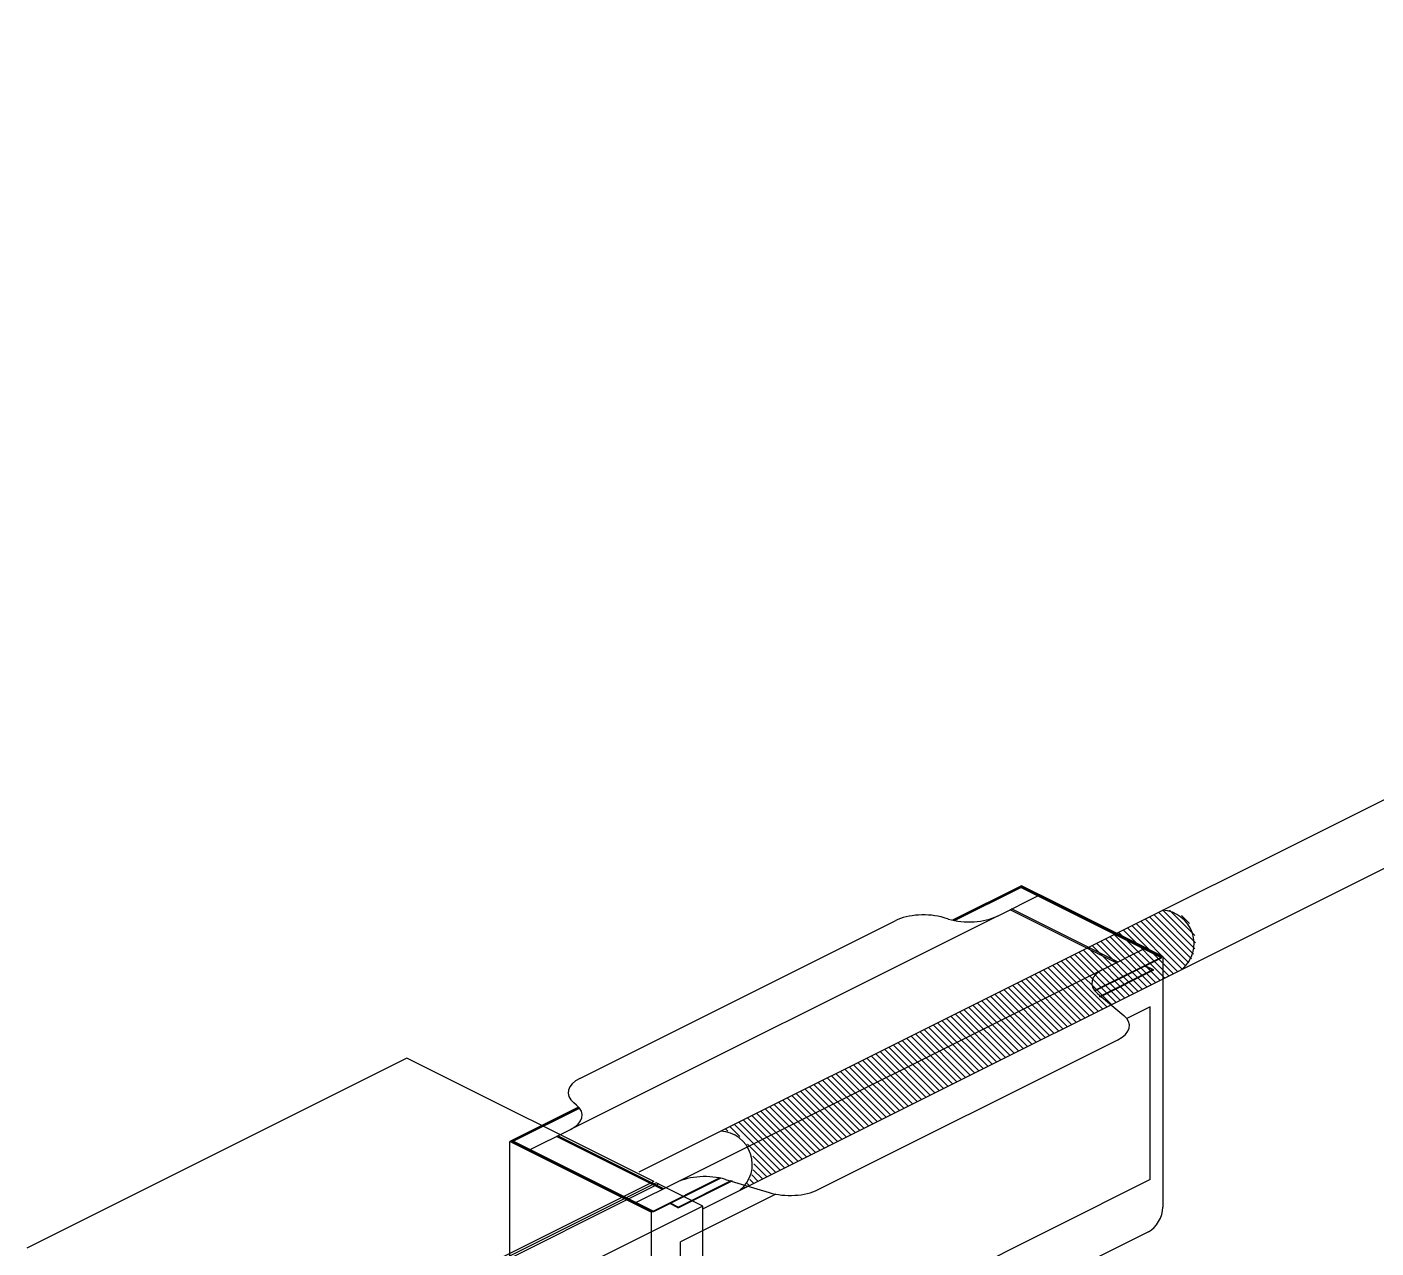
# Model space of a CAD drawing. Header units: millimetres. Extents: x 29838256 to 30236675, y -914750 to -833241.
# Drawn here: x 29966849 to 29967929, y -853067 to -852089 of the extents above; entities that cross this region are included whole.
import ezdxf

# ---------------------------------------------------------------- set-up
doc = ezdxf.new("R2010")
doc.units = ezdxf.units.MM
doc.header["$LTSCALE"] = 600
doc.header["$MEASUREMENT"] = 0
doc.linetypes.add('CENTER2', pattern=[1.125, 0.75, -0.125, 0.125, -0.125])
for name, color, linetype in [('Parking-E', 7, 'CONTINUOUS'), ('Parking-S', 3, 'CONTINUOUS'), ('주차-기타', 7, 'CONTINUOUS')]:
    doc.layers.add(name, color=color, linetype=linetype)

msp = doc.modelspace()

# ---------------------------------------------------------------- linework, layer by layer
at = {"layer": 'Parking-E', "color": 3, "ltscale": 2, "extrusion": (0, -0.8660254037844385, 0.5000000000000002)}
for p, q in [((29967338.82508498, -853005.8724974053, 428464.275630657), (29969172.23871111, -852089.1656843367, 430052.058406538)), ((29967389.80965647, -853035.3536984369, 61544.79633608117), (29969187.84724296, -852136.3349051927, 369745.7613600909))]:
    msp.add_line(p, q, dxfattribs=at)
at = {"layer": 'Parking-E', "color": 1, "ltscale": 2}
for p, q in [((29967780.95187101, -852835.200056357, 428827.1098878018), (29967747.35790303, -852801.6060883763, 428827.1098878018)), ((29967782.59574126, -852831.5397439236, 428827.1098878018), (29967750.89402482, -852799.8380274832, 428827.1098878018)), ((29967783.73133083, -852827.371150821, 428827.1098878018), (29967754.4301466, -852798.0699665919, 428827.1098878018)), ((29967784.18700773, -852822.5226450461, 428827.1098878018), (29967757.96626839, -852796.301905698, 428827.1098878018)), ((29967783.52753082, -852816.5589854546, 428827.1098878018), (29967763.37597747, -852796.4074321036, 428827.1098878018)), ((29967779.22704418, -852806.9543161318, 428827.1098878018), (29967772.98064679, -852800.7079187483, 428827.1098878018)), ((29967762.7901635, -852848.8634449154, 428827.1098878018), (29967726.14117232, -852812.2144537319, 428827.1098878018)), ((29967766.32628529, -852847.0953840242, 428827.1098878018), (29967729.6772941, -852810.4463928399, 428827.1098878018)), ((29967769.86240707, -852845.3273231301, 428827.1098878018), (29967733.21341589, -852808.6783319467, 428827.1098878018)), ((29967773.39852886, -852843.559262238, 428827.1098878018), (29967736.74953768, -852806.9102710537, 428827.1098878018)), ((29967776.42602673, -852841.2825774328, 428827.1098878018), (29967740.28565946, -852805.1422101615, 428827.1098878018)), ((29967778.88215482, -852838.4345228449, 428827.1098878018), (29967743.82178124, -852803.3741492684, 428827.1098878018)), ((29967741.5734328, -852859.471810272, 428827.1098878018), (29967704.92444161, -852822.8228190877, 428827.1098878018)), ((29967745.10955458, -852857.7037493789, 428827.1098878018), (29967708.4605634, -852821.0547581946, 428827.1098878018)), ((29967748.64567636, -852855.9356884859, 428827.1098878018), (29967711.99668518, -852819.2866973025, 428827.1098878018)), ((29967752.18179815, -852854.1676275946, 428827.1098878018), (29967715.53280696, -852817.5186364102, 428827.1098878018)), ((29967755.71791993, -852852.3995667007, 428827.1098878018), (29967719.06892875, -852815.7505755172, 428827.1098878018)), ((29967759.25404172, -852850.6315058086, 428827.1098878018), (29967722.60505053, -852813.9825146241, 428827.1098878018)), ((29967720.35670208, -852870.0801756268, 428827.1098878018), (29967683.7077109, -852833.4311844425, 428827.1098878018)), ((29967723.89282387, -852868.3121147346, 428827.1098878018), (29967687.24383268, -852831.6631235502, 428827.1098878018)), ((29967727.42894565, -852866.5440538424, 428827.1098878018), (29967690.77995447, -852829.8950626581, 428827.1098878018)), ((29967730.96506744, -852864.7759929503, 428827.1098878018), (29967694.31607625, -852828.1270017651, 428827.1098878018)), ((29967734.50118922, -852863.0079320562, 428827.1098878018), (29967697.85219804, -852826.358940872, 428827.1098878018)), ((29967738.03731101, -852861.239871165, 428827.1098878018), (29967701.38831982, -852824.5908799807, 428827.1098878018)), ((29967699.13997137, -852880.6885409834, 428827.1098878018), (29967662.49098019, -852844.039549799, 428827.1098878018)), ((29967702.67609315, -852878.9204800911, 428827.1098878018), (29967666.02710197, -852842.271488906, 428827.1098878018)), ((29967706.21221494, -852877.1524191971, 428827.1098878018), (29967669.56322376, -852840.5034280128, 428827.1098878018)), ((29967709.74833672, -852875.3843583051, 428827.1098878018), (29967673.09934554, -852838.7353671207, 428827.1098878018)), ((29967713.28445851, -852873.6162974129, 428827.1098878018), (29967676.63546732, -852836.9673062285, 428827.1098878018)), ((29967716.82058029, -852871.8482365208, 428827.1098878018), (29967680.17158911, -852835.1992453355, 428827.1098878018)), ((29967677.92324066, -852891.2969063381, 428827.1098878018), (29967641.27424947, -852854.6479151538, 428827.1098878018)), ((29967681.45936244, -852889.5288454461, 428827.1098878018), (29967644.81037126, -852852.8798542616, 428827.1098878018)), ((29967684.99548423, -852887.7607845529, 428827.1098878018), (29967648.34649304, -852851.1117933685, 428827.1098878018)), ((29967688.53160601, -852885.9927236617, 428827.1098878018), (29967651.88261483, -852849.3437324764, 428827.1098878018)), ((29967692.0677278, -852884.2246627676, 428827.1098878018), (29967655.41873661, -852847.5756715833, 428827.1098878018)), ((29967695.60384959, -852882.4566018755, 428827.1098878018), (29967658.9548584, -852845.8076106911, 428827.1098878018)), ((29967656.70650995, -852901.9052716937, 428827.1098878018), (29967620.05751876, -852865.2562805085, 428827.1098878018)), ((29967660.24263173, -852900.1372108016, 428827.1098878018), (29967623.59364055, -852863.4882196173, 428827.1098878018)), ((29967663.77875352, -852898.3691499095, 428827.1098878018), (29967627.12976233, -852861.7201587242, 428827.1098878018)), ((29967667.3148753, -852896.6010890155, 428827.1098878018), (29967630.66588412, -852859.952097832, 428827.1098878018)), ((29967670.85099709, -852894.8330281234, 428827.1098878018), (29967634.20200591, -852858.1840369389, 428827.1098878018)), ((29967674.38711888, -852893.0649672311, 428827.1098878018), (29967637.73812769, -852856.4159760467, 428827.1098878018)), ((29967631.95365745, -852914.2816979416, 428827.1098878018), (29967595.30466627, -852877.6327067573, 428827.1098878018)), ((29967635.48977924, -852912.5136370503, 428827.1098878018), (29967598.84078805, -852875.8646458661, 428827.1098878018)), ((29967639.02590102, -852910.7455761564, 428827.1098878018), (29967602.37690983, -852874.0965849729, 428827.1098878018)), ((29967642.56202281, -852908.9775152643, 428827.1098878018), (29967605.91303162, -852872.32852408, 428827.1098878018)), ((29967646.09814459, -852907.2094543711, 428827.1098878018), (29967609.4491534, -852870.5604631867, 428827.1098878018)), ((29967649.63426638, -852905.4413934799, 428827.1098878018), (29967612.98527519, -852868.7924022956, 428827.1098878018)), ((29967653.17038816, -852903.673332586, 428827.1098878018), (29967616.52139698, -852867.0243414026, 428827.1098878018)), ((29967610.73692674, -852924.8900632983, 428827.1098878018), (29967574.08793556, -852888.2410721139, 428827.1098878018)), ((29967614.27304852, -852923.1220024062, 428827.1098878018), (29967577.62405734, -852886.4730112208, 428827.1098878018)), ((29967617.80917031, -852921.353941512, 428827.1098878018), (29967581.16017913, -852884.7049503278, 428827.1098878018)), ((29967621.3452921, -852919.5858806209, 428827.1098878018), (29967584.69630091, -852882.9368894364, 428827.1098878018)), ((29967624.88141388, -852917.8178197277, 428827.1098878018), (29967588.2324227, -852881.1688285435, 428827.1098878018)), ((29967628.41753567, -852916.0497588346, 428827.1098878018), (29967591.76854448, -852879.4007676493, 428827.1098878018)), ((29967589.52019603, -852935.498428653, 428827.1098878018), (29967552.87120484, -852898.8494374686, 428827.1098878018)), ((29967593.05631781, -852933.7303677609, 428827.1098878018), (29967556.40732663, -852897.0813765764, 428827.1098878018)), ((29967596.5924396, -852931.9623068686, 428827.1098878018), (29967559.94344842, -852895.3133156843, 428827.1098878018)), ((29967600.12856138, -852930.1942459765, 428827.1098878018), (29967563.4795702, -852893.5452547903, 428827.1098878018)), ((29967603.66468317, -852928.4261850825, 428827.1098878018), (29967567.01569198, -852891.7771938982, 428827.1098878018)), ((29967607.20080495, -852926.6581241904, 428827.1098878018), (29967570.55181377, -852890.009133006, 428827.1098878018)), ((29967568.30346532, -852946.1067940086, 428827.1098878018), (29967531.65447413, -852909.4578028233, 428827.1098878018)), ((29967571.8395871, -852944.3387331174, 428827.1098878018), (29967535.19059592, -852907.6897419312, 428827.1098878018)), ((29967575.37570889, -852942.5706722235, 428827.1098878018), (29967538.7267177, -852905.921681039, 428827.1098878018)), ((29967578.91183067, -852940.8026113312, 428827.1098878018), (29967542.26283949, -852904.153620146, 428827.1098878018)), ((29967582.44795246, -852939.0345504391, 428827.1098878018), (29967545.79896127, -852902.3855592539, 428827.1098878018)), ((29967585.98407424, -852937.266489547, 428827.1098878018), (29967549.33508306, -852900.6174983617, 428827.1098878018)), ((29967547.08673461, -852956.7151593644, 428827.1098878018), (29967510.43774342, -852920.06616818, 428827.1098878018)), ((29967550.62285639, -852954.9470984712, 428827.1098878018), (29967513.97386521, -852918.2981072868, 428827.1098878018)), ((29967554.15897818, -852953.1790375791, 428827.1098878018), (29967517.50998699, -852916.5300463937, 428827.1098878018)), ((29967557.69509996, -852951.4109766869, 428827.1098878018), (29967521.04610878, -852914.7619855026, 428827.1098878018)), ((29967561.23122175, -852949.6429157938, 428827.1098878018), (29967524.58223056, -852912.9939246095, 428827.1098878018)), ((29967564.76734353, -852947.8748549018, 428827.1098878018), (29967528.11835235, -852911.2258637164, 428827.1098878018)), ((29967525.87000389, -852967.32352472, 428827.1098878018), (29967489.22101271, -852930.6745335347, 428827.1098878018)), ((29967529.40612568, -852965.5554638269, 428827.1098878018), (29967492.7571345, -852928.9064726427, 428827.1098878018)), ((29967532.94224747, -852963.7874029357, 428827.1098878018), (29967496.29325628, -852927.1384117514, 428827.1098878018)), ((29967536.47836925, -852962.0193420417, 428827.1098878018), (29967499.82937806, -852925.3703508583, 428827.1098878018)), ((29967540.01449103, -852960.2512811495, 428827.1098878018), (29967503.36549985, -852923.6022899642, 428827.1098878018)), ((29967543.55061282, -852958.4832202573, 428827.1098878018), (29967506.90162164, -852921.8342290721, 428827.1098878018)), ((29967504.65327318, -852977.9318900766, 428827.1098878018), (29967468.004282, -852941.2828988914, 428827.1098878018)), ((29967508.18939497, -852976.1638291837, 428827.1098878018), (29967471.54040378, -852939.5148379992, 428827.1098878018)), ((29967511.72551676, -852974.3957682904, 428827.1098878018), (29967475.07652557, -852937.7467771051, 428827.1098878018)), ((29967515.26163854, -852972.6277073973, 428827.1098878018), (29967478.61264735, -852935.978716213, 428827.1098878018)), ((29967518.79776032, -852970.8596465061, 428827.1098878018), (29967482.14876914, -852934.2106553209, 428827.1098878018)), ((29967522.33388211, -852969.0915856122, 428827.1098878018), (29967485.68489093, -852932.4425944287, 428827.1098878018)), ((29967483.43654247, -852988.5402554322, 428827.1098878018), (29967446.78755129, -852951.8912642461, 428827.1098878018)), ((29967486.97266426, -852986.7721945384, 428827.1098878018), (29967450.32367307, -852950.123203354, 428827.1098878018)), ((29967490.50878605, -852985.0041336461, 428827.1098878018), (29967453.85979486, -852948.3551424609, 428827.1098878018)), ((29967494.04490783, -852983.236072754, 428827.1098878018), (29967457.39591665, -852946.5870815696, 428827.1098878018)), ((29967497.58102962, -852981.468011861, 428827.1098878018), (29967460.93203843, -852944.8190206756, 428827.1098878018)), ((29967501.1171514, -852979.6999509677, 428827.1098878018), (29967464.46816021, -852943.0509597835, 428827.1098878018)), ((29967462.21981176, -852999.148620787, 428827.1098878018), (29967425.57082057, -852962.4996296018, 428827.1098878018)), ((29967465.75593355, -852997.3805598948, 428827.1098878018), (29967429.10694236, -852960.7315687096, 428827.1098878018)), ((29967469.29205533, -852995.6124990027, 428827.1098878018), (29967432.64306414, -852958.9635078165, 428827.1098878018)), ((29967472.82817712, -852993.8444381087, 428827.1098878018), (29967436.17918593, -852957.1954469243, 428827.1098878018)), ((29967476.3642989, -852992.0763772166, 428827.1098878018), (29967439.71530772, -852955.4273860313, 428827.1098878018)), ((29967479.90042069, -852990.3083163245, 428827.1098878018), (29967443.2514295, -852953.6593251401, 428827.1098878018)), ((29967409.76379894, -852973.2135213614, 428827.1098878018), (29967407.89021165, -852971.3399340652, 428827.1098878018)), ((29967419.36846827, -852977.5140080041, 428827.1098878018), (29967411.42633343, -852969.5718731722, 428827.1098878018)), ((29967451.61144641, -853004.4528034644, 428827.1098878018), (29967414.96245522, -852967.8038122791, 428827.1098878018)), ((29967455.14756819, -853002.6847425732, 428827.1098878018), (29967418.49857701, -852966.0357513869, 428827.1098878018)), ((29967458.68368998, -853000.9166816792, 428827.1098878018), (29967422.03469879, -852964.2676904948, 428827.1098878018)), ((29967448.07532462, -853006.2208643575, 428827.1098878018), (29967425.61486566, -852983.760405394, 428827.1098878018)), ((29967444.53920284, -853007.9889252495, 428827.1098878018), (29967429.9153523, -852993.3650747149, 428827.1098878018)), ((29967437.46695926, -853011.5250470348, 428827.1098878018), (29967430.11915231, -853004.1772400794, 428827.1098878018)), ((29967441.00308105, -853009.7569861427, 428827.1098878018), (29967430.57482921, -852999.3287343056, 428827.1098878018)), ((29967426.85859391, -853016.8292297131, 428827.1098878018), (29967425.2699763, -853015.2406121034, 428827.1098878018)), ((29967430.3947157, -853015.0611688201, 428827.1098878018), (29967427.33969249, -853012.0061456165, 428827.1098878018)), ((29967433.93083748, -853013.293107927, 428827.1098878018), (29967428.98356273, -853008.3458331821, 428827.1098878018)), ((29967423.32247213, -853018.5972906052, 428827.1098878018), (29967422.81384822, -853018.0886666924, 428827.1098878018))]:
    msp.add_line(p, q, dxfattribs=at)
at = {"layer": 'Parking-E', "color": 3, "extrusion": (0, -0.8660254037844386, 0.5000000000000002)}
for p, q in [((29967152.88949687, -852914.8135679079, 8241.902241009755), (29966848.78302334, -853066.8668046712, 7978.538309480346)), ((29967350.44777351, -853013.5927062312, 8067.34707708946), (29967046.34129998, -853165.6459429945, 7803.983145560053)), ((29967352.44810607, -853014.592872509, 8065.614738280817), (29967048.34163254, -853166.6461092724, 7802.25080675141)), ((29967354.44843861, -853015.5930387863, 8065.614738280817), (29967050.34196509, -853167.6462755497, 7802.25080675141)), ((29967389.80965647, -853033.273647712, 8036.723364120266), (29967092.60347312, -853181.8767393874, 7779.335259176992))]:
    msp.add_line(p, q, dxfattribs=at)
at = {"layer": 'Parking-E', "color": 3, "extrusion": (-5.551115123125781e-17, -0.8660254037844387, 0.4999999999999999)}
for p, q in [((29967350.44777351, -853013.5927062316, 8070.81175470525), (29967152.88949687, -852914.8135679077, 8241.902241009886)), ((29967389.80965647, -853033.2736477117, 8036.723364120672), (29967352.44810607, -853014.592872509, 8069.079415896475))]:
    msp.add_line(p, q, dxfattribs=at)
at = {"layer": 'Parking-E', "color": 3}
msp.add_line((29967389.80965647, -854098.4507331067, 8036.72336412073), (29967389.80965647, -853033.2736477117, 8036.723364120613), dxfattribs=at)
at = {"layer": 'Parking-E', "color": 3, "ltscale": 2}
for centre in [(29967756.27824554, -852823.0573687096, 428827.1098877951), (29967756.27824554, -852823.0573687096, 428827.1098877951), (29967402.66606702, -852999.8634579692, 428520.8727581098)]:
    msp.add_arc(centre, 26.71014301260321, 309.8638609636316, 86.75541634846392, dxfattribs=at)
at = {"layer": 'Parking-S', "color": 0, "linetype": 'CENTER2', "extrusion": (0, -0.8660254037844386, 0.5000000000000002)}
for points, elevation in [([(29966897.44238487, -418918.9393882832), (29967251.05456338, -419272.551566803, 0.4142135623730951), (29967392.49943479, -419272.551566803), (29968877.67058455, -417787.3804169775, 0.4142135623730951), (29968877.67058454, -417645.93554558), (29968524.05840603, -417292.3233670707, 0.4142135623730951), (29968382.61353461, -417292.3233670605), (29966897.44238487, -418777.4945168857, 0.4142135623730951)], 743904.3049967835), ([(29966929.26748093, -418887.1142922186), (29967282.87965945, -419240.7264707363, 0.4142135623728223), (29967360.67433872, -419240.7264707363), (29968845.84548848, -417755.5553209117, 0.4142135623730415), (29968845.84548848, -417677.7606416493), (29968492.23330997, -417324.1484631376, 0.4142135623732607), (29968414.43863068, -417324.1484631296), (29966929.26748094, -418809.3196129516, 0.4142135623730415)], 743904.3049967836)]:
    msp.add_lwpolyline(points, format="xyb", close=True, dxfattribs=dict(at, elevation=elevation))
at = {"layer": '주차-기타', "color": 3, "extrusion": (1.03405782200805e-17, -0.8660254037844386, 0.5000000000000003)}
for p, q in [((29967644.82457558, -852776.7340456066, 7813.344910111519), (29967589.6780559, -852804.3073054408, 7765.586623148643)), ((29967757.9804727, -852833.3119941702, 7715.349028610322), (29967757.9804727, -853034.2632959462, 7831.368316784791)), ((29967290.34674764, -852953.9729595687, 7506.358106050728), (29967235.20022798, -852981.5462194026, 7458.599819088126)), ((29967348.3561251, -853038.1241679662, 7360.603937587024), (29967403.04471279, -853010.7798741192, 7407.965643827216)), ((29967348.3561251, -853038.1241679662, 7360.603937587024), (29967348.3561251, -853249.619920716, 7482.71106736952)), ((29967746.66488299, -853053.779801271, 7829.57005885186), (29967359.67171497, -853247.2763853532, 7494.424144130236))]:
    msp.add_line(p, q, dxfattribs=at)
at = {"layer": '주차-기타', "color": 3, "extrusion": (0, -0.8660254037844385, 0.5000000000000002)}
for p, q in [((29967590.46392109, -852804.4801523294, 7765.287243554264), (29967643.6930166, -852777.8656045755, 7811.384992484629)), ((29967591.26754685, -852804.6441189373, 7765.00324505914), (29967644.25879609, -852778.1484943184, 7810.895013077094)), ((29967756.28313424, -852834.160663396, 7713.879090392648), (29967644.25879609, -852778.1484943184, 7810.895013077094)), ((29967756.84891372, -852833.8777736533, 7714.369069800184), (29967644.82457557, -852777.8656045755, 7811.384992484629)), ((29967625.58807306, -852801.0625634865, 7771.206681069843), (29967659.5348422, -852784.0891789175, 7800.605445519651)), ((29967743.27020607, -852827.0884198255, 7726.128575580052), (29967658.40328322, -852784.6549584031, 7799.625486704669)), ((29967744.40176504, -852826.5226403399, 7727.108534395034), (29967659.5348422, -852784.0891789175, 7800.605445519651)), ((29967625.58807306, -852801.0625634865, 7771.206681069843), (29967283.85726374, -852971.9279681472, 7475.259118941502)), ((29967720.63902665, -852838.404009538, 7706.529399280146), (29967635.7721038, -852795.9705481158, 7780.026310404766)), ((29967721.77058562, -852837.8382300525, 7707.509358095222), (29967636.90366277, -852795.4047686302, 7781.006269219746)), ((29967291.30425421, -852931.0170068303, 7546.118982529023), (29967543.76615043, -852804.7860587226, 7764.757398139185)), ((29967586.47068312, -852803.463254492, 7767.048562274988), (29967582.88354037, -852802.3853677168, 7768.915516934131)), ((29967703.291885, -852860.6562880148, 7667.987322374695), (29967756.28313424, -852834.160663396, 7713.879090392648)), ((29967703.61981822, -852861.0581008926, 7667.291362054836), (29967756.84891372, -852834.4435531389, 7713.389110985108)), ((29967710.4549959, -852843.4960249087, 7697.709769945225), (29967744.40176504, -852826.5226403399, 7727.108534395034)), ((29967710.4549959, -852843.4960249087, 7697.709769945225), (29967368.72418658, -853014.3614295695, 7401.762207816889)), ((29967707.34320873, -852865.4199799772, 7659.736365864215), (29967749.77667016, -852844.2032492659, 7696.484821426519)), ((29967707.90898822, -852865.7028697201, 7659.246386456675), (29967750.34244964, -852844.4861390087, 7695.994842018983)), ((29967743.55309581, -852841.0914620948, 7701.874594908966), (29967749.77667016, -852844.2032492659, 7696.484821426519)), ((29967744.1188753, -852840.808572352, 7702.364574316502), (29967750.34244964, -852843.920359523, 7696.974800833965)), ((29967705.6536139, -852863.054719883, 7663.833116520553), (29967726.74306267, -852880.6008260192, 7633.442369217475)), ((29967707.90898822, -852865.7028697201, 7659.246386456675), (29967707.34320873, -852865.4199799772, 7659.736365864215)), ((29967747.99827369, -852873.8297986294, 7726.730645774365), (29967729.25883818, -852883.1995163803, 7710.50181857776)), ((29967482.05117875, -853020.1047719471, 7391.814447013987), (29967721.94168066, -852900.1595209932, 7599.565715792804)), ((29967288.65864575, -852952.3692731732, 7509.135772366178), (29967286.5028722, -852950.5757018044, 7512.242329104352)), ((29967237.46334592, -852980.9804399175, 7459.57977790162), (29967290.69244142, -852954.3658921636, 7505.677526831892)), ((29967238.02912541, -852981.2633296603, 7459.089798494084), (29967291.02037464, -852954.7677050416, 7504.981566512035)), ((29967249.9104946, -852988.9013527161, 7445.860354491695), (29967283.85726374, -852971.9279681472, 7475.259118941502)), ((29967349.48768407, -853037.5583884806, 7361.583896402193), (29967237.46334592, -852981.546219403, 7458.599819086638)), ((29967350.05346356, -853037.2754987378, 7362.073875809635), (29967238.02912541, -852981.2633296603, 7459.089798494084)), ((29967357.40859687, -853020.0192244259, 7391.962619666982), (29967272.54167403, -852977.5857630037, 7465.459530791601)), ((29967358.54015584, -853019.4534449403, 7392.942578481962), (29967273.67323299, -852977.0199835179, 7466.439489606581)), ((29967334.77741745, -853031.3348141387, 7372.363443367078), (29967249.9104946, -852988.9013527161, 7445.860354491695)), ((29967335.90897642, -853030.769034653, 7373.343402182061), (29967251.04205358, -852988.3355732305, 7446.840313306677)), ((29967368.72418658, -853014.3614295695, 7401.76220781698), (29967334.77741745, -853031.3348141387, 7372.363443367078)), ((29967350.05346356, -853037.2754987378, 7362.073875809635), (29967403.04471279, -853010.7798741192, 7407.96564382759)), ((29967350.61924304, -853037.5583884806, 7361.583896402193), (29967403.84833855, -853010.9438407266, 7407.681645332466)), ((29967370.1386353, -853034.0222666954, 7367.708638995895), (29967412.57209672, -853012.8055359842, 7404.457094558205)), ((29967370.70441478, -853034.3051564383, 7367.218659588356), (29967413.13787621, -853013.0884257271, 7403.967115150665)), ((29967747.99827369, -853012.1200815033, 7845.739379300867), (29967371.96384366, -853200.1372965132, 7520.084010206129)), ((29967407.84157653, -853011.9607385639, 7405.920326611835), (29967442.9337888, -853022.5054629528, 7387.656328219136)), ((29967412.57209672, -853012.8055359842, 7404.457094558205), (29967413.13787621, -853013.0884257271, 7403.967115150665)), ((29967448.13116952, -853023.7633507086, 7467.038115814451), (29967371.96384366, -853061.84701364, 7401.075276679441)), ((29967369.57285582, -853034.3051564383, 7367.218659588356), (29967363.34928147, -853031.1933692673, 7372.608433070893)), ((29967370.1386353, -853034.0222666954, 7367.708638995895), (29967363.91506096, -853030.9104795244, 7373.098412478336))]:
    msp.add_line(p, q, dxfattribs=at)
at = {"layer": '주차-기타', "color": 3, "extrusion": (2.490954491285446e-17, -0.8660254037844385, 0.5000000000000002)}
for p, q in [((29967757.9804727, -852833.3119941702, 7715.349028610416), (29967644.82457558, -852776.7340456066, 7813.344910111519)), ((29967348.3561251, -853038.1241679664, 7360.603937587211), (29967235.20022798, -852981.5462194026, 7458.599819088035)), ((29967235.20022798, -853182.4975211783, 7574.619107262411), (29967235.20022798, -852981.5462194026, 7458.599819088126))]:
    msp.add_line(p, q, dxfattribs=at)
at = {"layer": '주차-기타', "color": 3}
for p, q in [((29967747.99827369, -853012.1200815033, 7845.739379300867), (29967747.99827369, -852873.8297986294, 7845.739379300867)), ((29967371.96384366, -853200.1372965132, 7520.084010206129), (29967371.96384366, -853061.84701364, 7520.084010206129))]:
    msp.add_line(p, q, dxfattribs=at)
at = {"layer": '주차-기타', "color": 3, "extrusion": (0, -0.8660254037844387, 0.5000000000000003)}
for centre, radius, start, end in [((29967644.25879609, -419624.6407395421, 742432.9878948777), 0.8001330218928984, 45.00000003858565, 134.9999999614143), ((29967566.39732985, -419700.5470477756, 742432.9878948774), 32.00532087571595, 58.99529721575449, 134.9999999614143), ((29967602.95689364, -419647.837698453, 742432.9878948778), 32.00532087571595, 238.9952972157544, 314.9999999614143), ((29967756.28313424, -419736.6650776973, 742432.987894878), 0.8001330218928984, 314.9999999614143, 45.00000003858565), ((29967733.08617533, -419777.9669801483, 742432.9878948777), 32.00532087571595, 134.9999999614143, 211.0047027125787), ((29967749.77667016, -419756.7502494371, 742432.9878948777), 0.8001330218928986, 314.9999999614143, 45.00000003858565), ((29967699.31050124, -419846.0316134664, 742432.9878948778), 32.00532087571595, 314.9999999614143, 31.0047027125787), ((29967313.93543363, -419953.0089439912, 742432.987894878), 32.00532087571595, 134.9999999614143, 211.0047027125787), ((29967261.22608432, -419989.5685077746, 742432.9878948777), 32.00532087571594, 314.9999999614143, 31.0047027125787), ((29967238.02912541, -420030.8704102258, 742432.9878948777), 0.8001330218928984, 134.9999999614143, 225.0000000385856), ((29967391.35536601, -420119.6977894699, 742432.9878948778), 32.00532087571594, 58.99529721575449, 134.9999999614143), ((29967459.41999933, -420085.9221153743, 742432.9878948779), 32.00532087571594, 238.9952972157544, 314.9999999614143), ((29967350.05346356, -420142.8947483806, 742432.9878948773), 0.8001330218928984, 225.0000000385856, 314.9999999614143), ((29967370.1386353, -420136.388284296, 742432.9878948777), 0.8001330218928986, 225.0000000385856, 314.9999999614143)]:
    msp.add_arc(centre, radius, start, end, dxfattribs=at)
at = {"layer": '주차-기타', "color": 3, "extrusion": (-0.707106781319494, 0.3535533905268498, 0.6123724355806311)}
msp.add_arc((-12639001.63051468, 16653808.94062174, -21487202.33086742), 16.00266043785797, 39.23152047802591, 129.2315204760625, dxfattribs=at)

doc.saveas('drawing.dxf')
